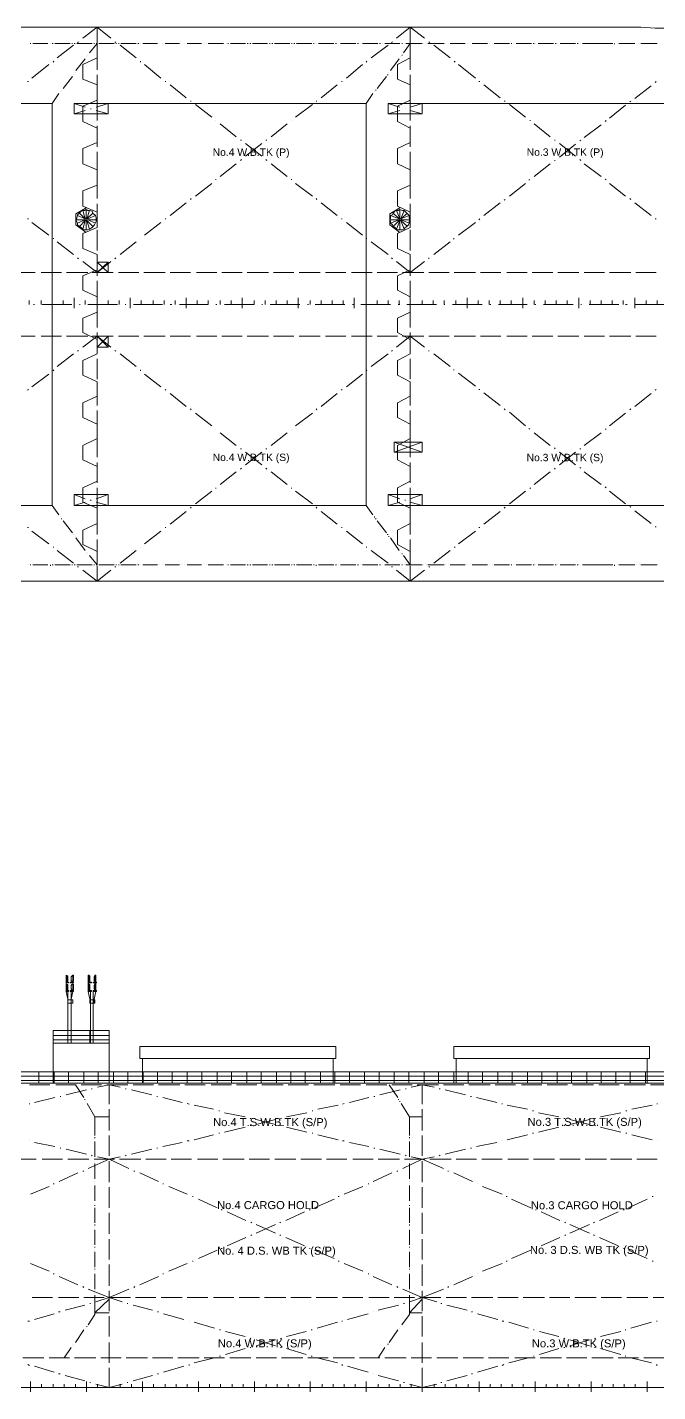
# Model space of a CAD drawing. Header units: millimetres. Extents: x -1005 to 294628, y -1154 to 182592.
# Drawn here: x 164823 to 216007, y -259 to 110547 of the extents above; entities that cross this region are included whole.
import ezdxf

# ---------------------------------------------------------------- set-up
doc = ezdxf.new("R2010")
doc.units = ezdxf.units.MM
doc.layers.add('PDF_Geomertry', color=7, linetype='Continuous')
doc.styles.get("Standard").update_dxf_attribs({"font": 'arial.ttf'})

msp = doc.modelspace()

# ---------------------------------------------------------------- linework, layer by layer
at = {"layer": 'PDF_Geomertry', "lineweight": 5}
for points in [[(106578, 110547), (210924, 110547), (214643, 110547), (215814, 110478), (222013, 110478)], [(169323, 109651), (170494, 110547)], [(170425, 109238), (170494, 109238), (170494, 110547), (171596, 109651)], [(194807, 109651), (195909, 110547), (195909, 109238), (195358, 108481)], [(197080, 109651), (195909, 110547)], [(164915, 109238), (164915, 109238)], [(165053, 109238), (165122, 109238)], [(165260, 109238), (166500, 109238)], [(166706, 109238), (166706, 109238)], [(166844, 109238), (166913, 109238)], [(167051, 109238), (168290, 109238)], [(167257, 108067), (168566, 109100)], [(168428, 109238), (168497, 109238)], [(168635, 109238), (168704, 109238)], [(168841, 109238), (170081, 109238)], [(168910, 109307), (168979, 109376)], [(170425, 66880), (170494, 66880), (170494, 67982), (169323, 68533), (169323, 69704), (170494, 70255), (170494, 71495), (169323, 71977), (169323, 73148), (170494, 73699), (170494, 74870), (169323, 75421), (169323, 76591), (170494, 77142), (170494, 78313), (169323, 78864), (169323, 80035), (170494, 80586), (170494, 81757), (169323, 82308), (169323, 83479), (170494, 84030), (170494, 85201), (169323, 85752), (169323, 86923), (170494, 87405), (170494, 88025), (170494, 88645), (169323, 89196), (169323, 90366), (170494, 90849), (170494, 92088), (169323, 92570), (169323, 93810), (170494, 94292), (170494, 95532), (169323, 96014), (169323, 97254), (170494, 97736), (170494, 98976), (169323, 99458), (169323, 100698), (170494, 101180), (170494, 102351), (169323, 102902), (169323, 104141), (170494, 104624), (170494, 105863), (169323, 106345), (169323, 107516), (170494, 108067), (170494, 109238), (169874, 108481)], [(170219, 109238), (170288, 109238)], [(170494, 107103), (170494, 108825)], [(170632, 109238), (171872, 109238)], [(172010, 109307), (171941, 109376)], [(172010, 109238), (172078, 109238)], [(172216, 109238), (172285, 109238)], [(173663, 108067), (172354, 109100)], [(172423, 109238), (173663, 109238)], [(173800, 109238), (173869, 109238)], [(174007, 109238), (174007, 109238)], [(174214, 109238), (175384, 109238)], [(175591, 109238), (175591, 109238)], [(175798, 109238), (175798, 109238)], [(176004, 109238), (177175, 109238)], [(177382, 109238), (177382, 109238)], [(177588, 109238), (177588, 109238)], [(177795, 109238), (178966, 109238)], [(179173, 109238), (179173, 109238)], [(179379, 109238), (179379, 109238)], [(179517, 109238), (180757, 109238)], [(180963, 109238), (180963, 109238)], [(181101, 109238), (181170, 109238)], [(181308, 109238), (182548, 109238)], [(182685, 109238), (182754, 109238)], [(182892, 109238), (182961, 109238)], [(183099, 109238), (184338, 109238)], [(184476, 109238), (184545, 109238)], [(184683, 109238), (184752, 109238)], [(184889, 109238), (186129, 109238)], [(186267, 109238), (186336, 109238)], [(186473, 109238), (186542, 109238)], [(186680, 109238), (187920, 109238)], [(188058, 109238), (188126, 109238)], [(188264, 109238), (188264, 109238)], [(188471, 109238), (189711, 109238)], [(189848, 109238), (189917, 109238)], [(190055, 109238), (190055, 109238)], [(190262, 109238), (191501, 109238)], [(191639, 109238), (191708, 109238)], [(191846, 109238), (191846, 109238)], [(192052, 109238), (193292, 109238)], [(192741, 108067), (194119, 109100)], [(193430, 109238), (193499, 109238)], [(193636, 109238), (193636, 109238)], [(193843, 109238), (195083, 109238)], [(194394, 109307), (194463, 109376)], [(195909, 109238), (195909, 108067), (194876, 107516), (194876, 106345), (195909, 105863), (195909, 104624), (194876, 104141), (194876, 102902), (195909, 102351), (195909, 101180), (194876, 100698), (194876, 99458), (195909, 98976), (195909, 97736), (194876, 97254), (194876, 96014), (195909, 95532), (195909, 94292), (194876, 93810), (194876, 92570), (195909, 92088), (195909, 90849), (194876, 90366), (194876, 89196), (195909, 88645), (195909, 88025), (195909, 87405), (194876, 86923), (194876, 85752), (195909, 85201), (195909, 84030), (194876, 83479), (194876, 82308), (195909, 81757), (195909, 80586), (194876, 80035), (194876, 78864), (195909, 78313), (195909, 77142), (194876, 76591), (194876, 75421), (195909, 74870), (195909, 73699), (194876, 73148), (194876, 71977), (195909, 71495), (195909, 70255), (194876, 69704), (194876, 68533), (195909, 67982), (195909, 66880), (195358, 67638)], [(195221, 109238), (195289, 109238)], [(195427, 109238), (195427, 109238)], [(195565, 109238), (196874, 109238)], [(195909, 107103), (195909, 108825)], [(197011, 109238), (197011, 109238)], [(197218, 109238), (197218, 109238)], [(197356, 109238), (198664, 109238)], [(197493, 109307), (197425, 109376)], [(199146, 108067), (197838, 109100)], [(198802, 109238), (198802, 109238)], [(199009, 109238), (199009, 109238)], [(199146, 109238), (200386, 109238)], [(200593, 109238), (200593, 109238)], [(200799, 109238), (200799, 109238)], [(200937, 109238), (202177, 109238)], [(202384, 109238), (202384, 109238)], [(202590, 109238), (202590, 109238)], [(202728, 109238), (203968, 109238)], [(204105, 109238), (204174, 109238)], [(204312, 109238), (204312, 109238)], [(204519, 109238), (205758, 109238)], [(205896, 109238), (205965, 109238)], [(206103, 109238), (206103, 109238)], [(206309, 109238), (207549, 109238)], [(207687, 109238), (207756, 109238)], [(207894, 109238), (207894, 109238)], [(208100, 109238), (209340, 109238)], [(209478, 109238), (209547, 109238)], [(209684, 109238), (209684, 109238)], [(209891, 109238), (210924, 109238), (212233, 109238), (212370, 109238)], [(212508, 109238), (212508, 109169)], [(212715, 109238), (212715, 109238)], [(212853, 109238), (213472, 109238), (214161, 109238)], [(214299, 109238), (214299, 109238)], [(214506, 109238), (214506, 109238)], [(214643, 109238), (215814, 109238), (215952, 109238)], [(165191, 106414), (166568, 107516)], [(166913, 107723), (166982, 107792)], [(169530, 107998), (168772, 107034)], [(169668, 108136), (169668, 108136)], [(169737, 108274), (169737, 108274)], [(174007, 107723), (174007, 107792)], [(175660, 106414), (174351, 107516)], [(190744, 106414), (192052, 107516)], [(192328, 107723), (192397, 107792)], [(195014, 107998), (194325, 107034)], [(195152, 108136), (195152, 108136)], [(195289, 108274), (195221, 108274)], [(199560, 107723), (199491, 107792)], [(201213, 106414), (199835, 107516)], [(168497, 106552), (167739, 105588)], [(168566, 106690), (168566, 106690)], [(168704, 106896), (168704, 106896)], [(170494, 105037), (170494, 106690)], [(193981, 106552), (193223, 105588)], [(194119, 106690), (194050, 106690)], [(194187, 106896), (194187, 106896)], [(195909, 105037), (195909, 106690)], [(164847, 106139), (164915, 106139)], [(167533, 105312), (167533, 105312)], [(167602, 105450), (167602, 105450)], [(176073, 106139), (176004, 106139)], [(177726, 104830), (176418, 105863)], [(188677, 104830), (189986, 105863)], [(190330, 106139), (190399, 106139)], [(193017, 105312), (193017, 105312)], [(193154, 105450), (193085, 105450)], [(201557, 106139), (201488, 106139)], [(203210, 104830), (201901, 105863)], [(214161, 104761), (215470, 105794)], [(215814, 106070), (215883, 106139)], [(144942, 71701), (166844, 71701), (166844, 104348), (144942, 104348)], [(167395, 105175), (166844, 104348)], [(168635, 104348), (169530, 104073)], [(170425, 104073), (171390, 104348)], [(170494, 102971), (170494, 104624)], [(170494, 104348), (192328, 104348), (192328, 71701), (170494, 71701)], [(178139, 104555), (178071, 104555)], [(179793, 103246), (178484, 104279)], [(186611, 103246), (187989, 104279)], [(188264, 104555), (188333, 104555)], [(192879, 105175), (192328, 104348)], [(194119, 104348), (195083, 104073)], [(195909, 102971), (195909, 104624)], [(195909, 71701), (217812, 71701), (217812, 104348), (195909, 104348)], [(195909, 104073), (196874, 104348)], [(203623, 104555), (203554, 104555)], [(205276, 103246), (203968, 104279)], [(212095, 103177), (213404, 104210)], [(213748, 104486), (213817, 104555)], [(168635, 103522), (169530, 103797)], [(170425, 103797), (171390, 103522)], [(194119, 103522), (195083, 103797)], [(195909, 103797), (196874, 103522)], [(170494, 100835), (170494, 102557)], [(180137, 102971), (180137, 102971)], [(181790, 101662), (180481, 102695)], [(184614, 101662), (185922, 102695)], [(186267, 102971), (186267, 102971)], [(195909, 100835), (195909, 102557)], [(205690, 102971), (205621, 102971)], [(207274, 101662), (205965, 102695)], [(210029, 101593), (211406, 102626)], [(211751, 102902), (211819, 102971)], [(182203, 101386), (182134, 101386)], [(182548, 100078), (183856, 101111)], [(183856, 100078), (182548, 101111)], [(184201, 101386), (184269, 101386)], [(207687, 101386), (207618, 101386)], [(209340, 100078), (208031, 101111)], [(208031, 100009), (209340, 101042)], [(209684, 101318), (209753, 101386)], [(170494, 98769), (170494, 100422)], [(182134, 99733), (182203, 99802)], [(184269, 99733), (184201, 99802)], [(195909, 98769), (195909, 100422)], [(207618, 99733), (207687, 99733)], [(209753, 99733), (209684, 99802)], [(180481, 98425), (181790, 99458)], [(185922, 98425), (184614, 99458)], [(205965, 98425), (207274, 99458)], [(211406, 98425), (210029, 99458)], [(170494, 96634), (170494, 98356)], [(178484, 96841), (179793, 97874)], [(180137, 98149), (180137, 98218)], [(186267, 98149), (186267, 98218)], [(187989, 96841), (186611, 97874)], [(195909, 96634), (195909, 98356)], [(203968, 96841), (205276, 97874)], [(205552, 98149), (205621, 98149)], [(211819, 98149), (211751, 98218)], [(213404, 96841), (212095, 97874)], [(178071, 96565), (178139, 96634)], [(188333, 96565), (188264, 96634)], [(203554, 96496), (203623, 96565)], [(213817, 96565), (213748, 96634)], [(169599, 95876), (168772, 95394), (168772, 94499), (169599, 93879)], [(169323, 95670), (169530, 94981), (168910, 95257)], [(169530, 94981), (169048, 95463)], [(169599, 95050), (169599, 95739)], [(170150, 95463), (169668, 94981), (169874, 95670)], [(170494, 94568), (170494, 96221)], [(176418, 95257), (177726, 96290)], [(189986, 95257), (188677, 96290)], [(195083, 93879), (194256, 94499), (194256, 95394), (195083, 95876)], [(194325, 95257), (195014, 94981), (194532, 95463)], [(195083, 94981), (194807, 95670)], [(195083, 95050), (195083, 95739)], [(195152, 94981), (195427, 95670)], [(195840, 95257), (195152, 94981), (195703, 95463)], [(195909, 94568), (195909, 96221)], [(201901, 95257), (203210, 96290)], [(215470, 95257), (214161, 96290)], [(164915, 94981), (164847, 94981)], [(166568, 93672), (165191, 94706)], [(168772, 94912), (169530, 94912), (168910, 94637)], [(169048, 94361), (169530, 94843), (169323, 94155)], [(169599, 94843), (169599, 94086)], [(170150, 94361), (169668, 94843), (169874, 94155)], [(169737, 94981), (170357, 95257)], [(170425, 94912), (169737, 94912), (170357, 94637)], [(174351, 93672), (175660, 94706)], [(176004, 94981), (176073, 94981)], [(190399, 94981), (190330, 94981)], [(192052, 93672), (190744, 94706)], [(194325, 94637), (195014, 94912), (194325, 94912)], [(195014, 94843), (194532, 94361)], [(194807, 94155), (195083, 94843), (195083, 94086)], [(195152, 94912), (195840, 94637)], [(195427, 94155), (195152, 94843), (195703, 94361)], [(195221, 94912), (195909, 94912)], [(199835, 93672), (201213, 94706)], [(201488, 94912), (201557, 94981)], [(215883, 94981), (215814, 94981)], [(166982, 93397), (166913, 93397)], [(168566, 92088), (167257, 93121)], [(170494, 92433), (170494, 94086)], [(172354, 92088), (173663, 93121)], [(174007, 93397), (174007, 93397)], [(192397, 93397), (192328, 93397)], [(194119, 92088), (192741, 93121)], [(195909, 92433), (195909, 94086)], [(197838, 92088), (199146, 93121)], [(199422, 93328), (199491, 93397)], [(170494, 90366), (170494, 92019)], [(195909, 90366), (195909, 92019)], [(168979, 91744), (168910, 91813)], [(169323, 91537), (170494, 90642), (171596, 91537)], [(171390, 91468), (170494, 90642)], [(170494, 91468), (171390, 90642)], [(171941, 91744), (172010, 91813)], [(194463, 91744), (194394, 91813)], [(197080, 91537), (195909, 90642), (194807, 91537)], [(197425, 91744), (197425, 91813)], [(163813, 90642), (165466, 90642)], [(165949, 90642), (167602, 90642)], [(168015, 90642), (169737, 90642)], [(170081, 90642), (171803, 90642)], [(170494, 88231), (170494, 89953)], [(172216, 90642), (173869, 90642)], [(174282, 90642), (176004, 90642)], [(176418, 90642), (178071, 90642)], [(178553, 90642), (180206, 90642)], [(180619, 90642), (182272, 90642)], [(182685, 90642), (184407, 90642)], [(184820, 90642), (186473, 90642)], [(186887, 90642), (188609, 90642)], [(189022, 90642), (190675, 90642)], [(191157, 90642), (192810, 90642)], [(193223, 90642), (194876, 90642)], [(195289, 90642), (197011, 90642)], [(195909, 88231), (195909, 89953)], [(197425, 90642), (199078, 90642)], [(199491, 90642), (201213, 90642)], [(201626, 90642), (203279, 90642)], [(203761, 90642), (205414, 90642)], [(205827, 90642), (207480, 90642)], [(207894, 90642), (209615, 90642)], [(210029, 90642), (211682, 90642)], [(212095, 90642), (213817, 90642)], [(214230, 90642), (215883, 90642)], [(164984, 88025), (164984, 88369)], [(165329, 88025), (165398, 88025)], [(165949, 88025), (165949, 88369)], [(166017, 88025), (168428, 88025)], [(166844, 88025), (166844, 88369)], [(167739, 88025), (167739, 88369)], [(168635, 87749), (168635, 88576)], [(169048, 88025), (169117, 88025)], [(169530, 88025), (169530, 88369)], [(169737, 88025), (172147, 88025)], [(170494, 88025), (170494, 88369)], [(170494, 86165), (170494, 87818)], [(171390, 88025), (171390, 88369)], [(172285, 88025), (172285, 88369)], [(172767, 88025), (172836, 88025)], [(173181, 87749), (173181, 88576)], [(173456, 88025), (175798, 88025)], [(174076, 88025), (174076, 88369)], [(175040, 88025), (175040, 88369)], [(175936, 88025), (175936, 88369)], [(176418, 88025), (176555, 88025)], [(176831, 88025), (176831, 88369)], [(177175, 88025), (179517, 88025), (179517, 88369)], [(177726, 87749), (177726, 88576)], [(178622, 88025), (178622, 88369)], [(180137, 88025), (180206, 88025)], [(180481, 88025), (180481, 88369)], [(180826, 88025), (183236, 88025), (183236, 88369)], [(181377, 88025), (181377, 88369)], [(182272, 87749), (182272, 88576)], [(183856, 88025), (183925, 88025)], [(184132, 88025), (184132, 88369)], [(184545, 88025), (186956, 88025)], [(185027, 88025), (185027, 88369)], [(185922, 88025), (185922, 88369)], [(186818, 87749), (186818, 88576)], [(187575, 88025), (187644, 88025)], [(187782, 88025), (187782, 88369)], [(188195, 88025), (190606, 88025)], [(188677, 88025), (188677, 88369)], [(189573, 88025), (189573, 88369)], [(190468, 88025), (190468, 88369)], [(191226, 88025), (191364, 88025)], [(191364, 87749), (191364, 88576)], [(191915, 88025), (194325, 88025)], [(192328, 88025), (192328, 88369)], [(193223, 88025), (193223, 88369)], [(194119, 88025), (194119, 88369)], [(194945, 88025), (195083, 88025)], [(195014, 88025), (195014, 88369)], [(195634, 88025), (198044, 88025)], [(195909, 87749), (195909, 88576)], [(195909, 86165), (195909, 87818)], [(196874, 88025), (196874, 88369)], [(197769, 88025), (197769, 88369)], [(198664, 88369), (198664, 88025), (198733, 88025)], [(199353, 88025), (201764, 88025)], [(199629, 88025), (199629, 88369)], [(200524, 87749), (200524, 88576)], [(201419, 88025), (201419, 88369)], [(202315, 88025), (202315, 88369)], [(202384, 88025), (202452, 88025)], [(203072, 88025), (205414, 88025)], [(203210, 88025), (203210, 88369)], [(204105, 88025), (204105, 88369)], [(205070, 87749), (205070, 88576)], [(205965, 88025), (205965, 88369)], [(206034, 88025), (206103, 88025)], [(206723, 88025), (209133, 88025)], [(206860, 88025), (206860, 88369)], [(207756, 88025), (207756, 88369)], [(208651, 88025), (208651, 88369)], [(209615, 87749), (209615, 88576)], [(209753, 88025), (209822, 88025)], [(210442, 88025), (212853, 88025)], [(210511, 88025), (210511, 88369)], [(211406, 88025), (211406, 88369)], [(212302, 88025), (212302, 88369)], [(213197, 88025), (213197, 88369)], [(213404, 88025), (213541, 88025)], [(214161, 87749), (214161, 88576)], [(214161, 88025), (216503, 88025)], [(215057, 88025), (215057, 88369)], [(215952, 88025), (215952, 88369)], [(163813, 85476), (165466, 85476)], [(165949, 85476), (167602, 85476)], [(168015, 85476), (169737, 85476)], [(169323, 84581), (170494, 85476), (171596, 84581)], [(170081, 85476), (171803, 85476)], [(170494, 84099), (170494, 85752)], [(170494, 84581), (171390, 85476)], [(171390, 84581), (170494, 85476)], [(172216, 85476), (173869, 85476)], [(174282, 85476), (176004, 85476)], [(176418, 85476), (178071, 85476)], [(178553, 85476), (180206, 85476)], [(180619, 85476), (182272, 85476)], [(182685, 85476), (184407, 85476)], [(184820, 85476), (186473, 85476)], [(186887, 85476), (188609, 85476)], [(189022, 85476), (190675, 85476)], [(191157, 85476), (192810, 85476)], [(193223, 85476), (194876, 85476)], [(197080, 84581), (195909, 85476), (194807, 84581)], [(195289, 85476), (197011, 85476)], [(195909, 84099), (195909, 85752)], [(197425, 85476), (199078, 85476)], [(199491, 85476), (201213, 85476)], [(201626, 85476), (203279, 85476)], [(203761, 85476), (205414, 85476)], [(205827, 85476), (207480, 85476)], [(207894, 85476), (209615, 85476)], [(210029, 85476), (211682, 85476)], [(212095, 85476), (213817, 85476)], [(214230, 85476), (215883, 85476)], [(168979, 84305), (168910, 84237)], [(171941, 84305), (172010, 84237)], [(194463, 84305), (194394, 84237)], [(197425, 84305), (197425, 84237)], [(168566, 84030), (167257, 82997)], [(170494, 81964), (170494, 83617)], [(172354, 84030), (173663, 82997)], [(194119, 84030), (192741, 82997)], [(195909, 81964), (195909, 83617)], [(197838, 84030), (199146, 82997)], [(166568, 82377), (165191, 81344)], [(166982, 82721), (166913, 82652)], [(174007, 82721), (174007, 82652)], [(174351, 82377), (175660, 81344)], [(192052, 82377), (190744, 81344)], [(192397, 82721), (192328, 82652)], [(199422, 82721), (199491, 82721)], [(199835, 82446), (201213, 81413)], [(164915, 81137), (164847, 81068)], [(170494, 79829), (170494, 81550)], [(176004, 81137), (176073, 81068)], [(190399, 81137), (190330, 81068)], [(195909, 79829), (195909, 81550)], [(201488, 81137), (201557, 81137)], [(215883, 81137), (215814, 81068)], [(176418, 80793), (177726, 79760)], [(189986, 80793), (188677, 79760)], [(201901, 80862), (203210, 79829)], [(215470, 80793), (214161, 79760)], [(170494, 77762), (170494, 79415)], [(178071, 79553), (178139, 79484)], [(178484, 79209), (179793, 78176)], [(187989, 79209), (186611, 78176)], [(188333, 79553), (188264, 79484)], [(195909, 77762), (195909, 79415)], [(203554, 79553), (203623, 79484)], [(203968, 79278), (205276, 78176)], [(213404, 79209), (212095, 78176)], [(213817, 79553), (213748, 79484)], [(180137, 77900), (180137, 77900)], [(180481, 77625), (181790, 76591)], [(185922, 77625), (184614, 76591)], [(186267, 77900), (186267, 77900)], [(205552, 77969), (205621, 77900)], [(205965, 77625), (207274, 76591)], [(211406, 77625), (210029, 76591)], [(211819, 77900), (211751, 77900)], [(170494, 75627), (170494, 77349)], [(194601, 76867), (196874, 76867)], [(195909, 75627), (195909, 77349)], [(182134, 76316), (182203, 76316)], [(183856, 76040), (182548, 75007)], [(182548, 76040), (183856, 75007)], [(184269, 76316), (184201, 76316)], [(196874, 76040), (194601, 76040)], [(207618, 76385), (207687, 76316)], [(209340, 76040), (208031, 75007)], [(208031, 76040), (209340, 75007)], [(209753, 76316), (209684, 76316)], [(170494, 73561), (170494, 75214)], [(181790, 74456), (180481, 73423)], [(182203, 74732), (182134, 74663)], [(184201, 74732), (184269, 74663)], [(184614, 74456), (185922, 73423)], [(195909, 73561), (195909, 75214)], [(207274, 74456), (205965, 73423)], [(207687, 74732), (207618, 74663)], [(209684, 74801), (209753, 74732)], [(210029, 74456), (211406, 73423)], [(170494, 71495), (170494, 73148)], [(180137, 73148), (180137, 73079)], [(186267, 73148), (186267, 73079)], [(195909, 71495), (195909, 73148)], [(205690, 73148), (205621, 73079)], [(211751, 73216), (211819, 73148)], [(168635, 72597), (169530, 72252)], [(169943, 72115), (170012, 72183)], [(169943, 72183), (170012, 72115)], [(170425, 72252), (171390, 72597)], [(179793, 72872), (178484, 71839)], [(186611, 72872), (187989, 71839)], [(194119, 72597), (195083, 72252)], [(195909, 72252), (196874, 72597)], [(205276, 72872), (203968, 71839)], [(212095, 72872), (213404, 71839)], [(167395, 70944), (166844, 71701)], [(168635, 71701), (169530, 71977)], [(170425, 71977), (171390, 71701)], [(170494, 69360), (170494, 71081)], [(177726, 71219), (176418, 70186)], [(178139, 71564), (178071, 71495)], [(188264, 71564), (188333, 71495)], [(188677, 71219), (189986, 70186)], [(192879, 70944), (192328, 71701)], [(194119, 71701), (195083, 71977)], [(195909, 71977), (196874, 71701)], [(195909, 69360), (195909, 71081)], [(203210, 71219), (201901, 70186)], [(203623, 71564), (203554, 71495)], [(213748, 71632), (213817, 71564)], [(214161, 71288), (215470, 70255)], [(164847, 69911), (164915, 69911)], [(167533, 70806), (167533, 70806)], [(167602, 70599), (167602, 70668)], [(168497, 69497), (167739, 70462)], [(176073, 69911), (176004, 69911)], [(190330, 69911), (190399, 69911)], [(193017, 70806), (193017, 70737)], [(193154, 70599), (193085, 70668)], [(193981, 69497), (193223, 70462)], [(201557, 69911), (201488, 69911)], [(215814, 69979), (215883, 69979)], [(165191, 69635), (166568, 68602)], [(168566, 69360), (168566, 69360)], [(168704, 69222), (168704, 69222)], [(169530, 68051), (168772, 69084)], [(170494, 67293), (170494, 68946)], [(175660, 69635), (174351, 68602)], [(190744, 69635), (192052, 68602)], [(194119, 69360), (194050, 69360)], [(194187, 69222), (194187, 69153)], [(195014, 68051), (194325, 69084)], [(195909, 67293), (195909, 68946)], [(201213, 69635), (199835, 68602)], [(166913, 68326), (166982, 68326)], [(167257, 68051), (168566, 67018)], [(169668, 67913), (169668, 67913)], [(169737, 67775), (169737, 67775)], [(170494, 66880), (169874, 67638)], [(173663, 68051), (172354, 67018)], [(174007, 68326), (174007, 68326)], [(192328, 68326), (192397, 68326)], [(192741, 68051), (194119, 67018)], [(195152, 67913), (195152, 67913)], [(195289, 67775), (195221, 67775)], [(199146, 68051), (197838, 67018)], [(199560, 68326), (199491, 68326)], [(164915, 66880), (164915, 66880)], [(165053, 66880), (165122, 66880)], [(165260, 66880), (166500, 66880)], [(166706, 66880), (166706, 66811)], [(166844, 66880), (166913, 66880)], [(167051, 66880), (168290, 66880)], [(168428, 66880), (168497, 66880)], [(168635, 66880), (168704, 66880)], [(168841, 66880), (170081, 66880)], [(168910, 66742), (168979, 66742)], [(170219, 66880), (170288, 66880)], [(170494, 65571), (170494, 66811)], [(170632, 66880), (171872, 66880)], [(172010, 66742), (171941, 66742)], [(172010, 66880), (172078, 66880)], [(172216, 66880), (172285, 66880)], [(172423, 66880), (173663, 66880)], [(173800, 66880), (173869, 66880)], [(174007, 66880), (174007, 66880)], [(174214, 66880), (175384, 66880)], [(175591, 66880), (175591, 66880)], [(175798, 66880), (175798, 66880)], [(176004, 66880), (177175, 66880)], [(177382, 66880), (177382, 66880)], [(177588, 66880), (177588, 66880)], [(177795, 66880), (178966, 66880)], [(179173, 66880), (179173, 66880)], [(179379, 66880), (179379, 66880)], [(179517, 66880), (180757, 66880)], [(180963, 66880), (180963, 66880)], [(181101, 66880), (181170, 66880)], [(181308, 66880), (182548, 66880)], [(182685, 66880), (182754, 66880)], [(182892, 66880), (182961, 66880)], [(183099, 66880), (184338, 66880)], [(184476, 66880), (184545, 66880)], [(184683, 66880), (184752, 66880)], [(184889, 66880), (186129, 66880)], [(186267, 66880), (186336, 66880)], [(186473, 66880), (186542, 66880)], [(186680, 66880), (187920, 66880)], [(188058, 66880), (188126, 66880)], [(188264, 66880), (188264, 66811)], [(188471, 66880), (189711, 66880)], [(189848, 66880), (189917, 66880)], [(190055, 66880), (190055, 66880)], [(190262, 66880), (191501, 66880)], [(191639, 66880), (191708, 66880)], [(191846, 66880), (191846, 66880)], [(192052, 66880), (193292, 66880)], [(193430, 66880), (193499, 66880)], [(193636, 66880), (193636, 66880)], [(193843, 66880), (195083, 66880)], [(194394, 66742), (194463, 66742)], [(195221, 66880), (195289, 66880)], [(195427, 66880), (195427, 66880)], [(195565, 66880), (196874, 66880)], [(195909, 65571), (195909, 66811)], [(197011, 66880), (197011, 66880)], [(197218, 66880), (197218, 66880)], [(197356, 66880), (198664, 66880)], [(197493, 66742), (197425, 66742)], [(198802, 66880), (198802, 66880)], [(199009, 66880), (199009, 66880)], [(199146, 66880), (200386, 66880)], [(200593, 66880), (200593, 66880)], [(200799, 66880), (200799, 66880)], [(200937, 66880), (202177, 66880)], [(202384, 66880), (202384, 66880)], [(202590, 66880), (202590, 66880)], [(202728, 66880), (203968, 66880)], [(204105, 66880), (204174, 66880)], [(204312, 66880), (204312, 66880)], [(204519, 66880), (205758, 66880)], [(205896, 66880), (205965, 66880)], [(206103, 66880), (206103, 66880)], [(206309, 66880), (207549, 66880)], [(207687, 66880), (207756, 66880)], [(207894, 66880), (207894, 66880)], [(208100, 66880), (209340, 66880)], [(209478, 66880), (209547, 66880)], [(209684, 66880), (209684, 66880)], [(209891, 66880), (210924, 66880), (212233, 66880), (212370, 66880)], [(212508, 66880), (212508, 66811)], [(212715, 66880), (212715, 66880)], [(212853, 66880), (213472, 66880), (214161, 66880)], [(214299, 66880), (214299, 66880)], [(214506, 66880), (214506, 66880)], [(214643, 66880), (215814, 66880), (215952, 66880)], [(106578, 65571), (210924, 65571), (219465, 65571)], [(171596, 66467), (170494, 65571), (169323, 66467)], [(194807, 66467), (195909, 65571), (197080, 66467)], [(167967, 33559), (167967, 33559)], [(168036, 33559), (168036, 33076), (168036, 33008), (168036, 32939), (168036, 33008)], [(168518, 33559), (168587, 33559), (168587, 33076), (168518, 33076), (168518, 33008), (168518, 33076), (168518, 33559), (168449, 33490), (168380, 33421), (168380, 33145), (168449, 33076), (168518, 33076)], [(169826, 33008), (169826, 33076), (169826, 33559), (169757, 33559), (169757, 33076), (169757, 33008), (169757, 32939)], [(169826, 33559), (169895, 33490), (169895, 33421), (169895, 33145), (169895, 33076), (169826, 33076), (169757, 33076)], [(170308, 33559), (170308, 33490), (170240, 33421), (170240, 33145), (170308, 33076), (170308, 33559), (170377, 33559), (170377, 33076), (170377, 33008), (170377, 32939), (170377, 32250), (170240, 31630), (170171, 31630)], [(167967, 33008), (167967, 32939), (167967, 33008), (167967, 32939), (168173, 32939), (168173, 33008), (167967, 33008), (168036, 33008), (167967, 33008), (167967, 33076), (167967, 33076)], [(167967, 32319), (167967, 32250), (167967, 32939), (167967, 32250), (168104, 31630), (168104, 31630)], [(168104, 32732), (168104, 32801), (167967, 32801), (167967, 32801)], [(167967, 32801), (167967, 32388), (168104, 32388), (168104, 32457), (168104, 32732)], [(167967, 32388), (167967, 32388), (167967, 32319), (167967, 32319)], [(168036, 32801), (168036, 32388), (168036, 32319), (168036, 32250)], [(168104, 32250), (168104, 28049)], [(168380, 31630), (168380, 31630), (168518, 32250), (168518, 32939)], [(168380, 32250), (168380, 28049), (168380, 29082)], [(168449, 32939), (168449, 33008), (168587, 33008), (168587, 32939), (168587, 33008), (168449, 33008)], [(168449, 32319), (168449, 32319)], [(168518, 32319), (168518, 32250), (168518, 32939), (168518, 33008)], [(168518, 32801), (168518, 32388)], [(169964, 31630), (169895, 31630), (169757, 32250), (169757, 32939), (169757, 33008), (169757, 32939), (170033, 32939), (170033, 33008), (169757, 33008)], [(169826, 32319), (169826, 32388), (169757, 32388), (169757, 32801), (169826, 32801), (169826, 32388), (169895, 32388), (169895, 32457), (169895, 32732), (169895, 32801), (169826, 32801)], [(169757, 32388), (169757, 32319), (169895, 32319), (169757, 32319), (169757, 32250), (169757, 32319), (169757, 32319)], [(169757, 32319), (170033, 32319), (170033, 32250), (169757, 32250)], [(169826, 32250), (169826, 32939)], [(169895, 32250), (169895, 32319), (169895, 32319)], [(169964, 32250), (169964, 28049)], [(170171, 32250), (170171, 32319), (170446, 32319), (170446, 32250), (170171, 32250), (170171, 28049)], [(170308, 32801), (170240, 32732), (170240, 32457), (170308, 32388), (170308, 32801), (170377, 32801), (170377, 32388), (170377, 32319), (170308, 32319), (170308, 32319), (170377, 32319)], [(170308, 33008), (170308, 33076), (170377, 33076)], [(170377, 32388), (170308, 32388), (170308, 32319), (170308, 32250), (170308, 32939), (170308, 33008), (170377, 33008), (170377, 32939)], [(170377, 33008), (170308, 33008), (170308, 32939)], [(170377, 32319), (170377, 32319), (170377, 32250)], [(168104, 31561), (168518, 31561), (168518, 31286), (168104, 31286)], [(168380, 31561), (168380, 31286)], [(169964, 31561), (169964, 31286)], [(170240, 31561), (170240, 31286)], [(166934, 28049), (166934, 29082), (171479, 29082), (171479, 28049), (171479, 24811)], [(169895, 28049), (169895, 29082)], [(3286, 14893), (1289, 14342), (1289, 24811), (261017, 24811), (267353, 25018), (271417, 28668)], [(166934, 28668), (171479, 28668)], [(166934, 28324), (171479, 28324)], [(166934, 24811), (166934, 28049), (171479, 28049)], [(174165, 26809), (174165, 24811)], [(189662, 26809), (189662, 24811)], [(199649, 26809), (199649, 24811)], [(215146, 26809), (215146, 24811)], [(268042, 25707), (260604, 25362), (123404, 25362)], [(165763, 25707), (165763, 24811)], [(167002, 25707), (167002, 24811)], [(168173, 25707), (168173, 24811)], [(169413, 25707), (169413, 24811)], [(170584, 25707), (170584, 24811)], [(171824, 25707), (171824, 24811)], [(172995, 25707), (172995, 24811)], [(174234, 25707), (174234, 24811)], [(175405, 25707), (175405, 24811)], [(176576, 25707), (176576, 24811)], [(177816, 25707), (177816, 24811)], [(178987, 25707), (178987, 24811)], [(180226, 25707), (180226, 24811)], [(181397, 25707), (181397, 24811)], [(182637, 25707), (182637, 24811)], [(183808, 25707), (183808, 24811)], [(185048, 25707), (185048, 24811)], [(186219, 25707), (186219, 24811)], [(187389, 25707), (187389, 24811)], [(188629, 25707), (188629, 24811)], [(189800, 25707), (189800, 24811)], [(190971, 25707), (190971, 24811)], [(192211, 25707), (192211, 24811)], [(193382, 25707), (193382, 24811)], [(194621, 25707), (194621, 24811)], [(195792, 25707), (195792, 24811)], [(197032, 25707), (197032, 24811)], [(198203, 25707), (198203, 24811)], [(199443, 25707), (199443, 24811)], [(200613, 25707), (200613, 24811)], [(201784, 25707), (201784, 24811)], [(203024, 25707), (203024, 24811)], [(204195, 25707), (204195, 24811)], [(205435, 25707), (205435, 24811)], [(206606, 25707), (206606, 24811)], [(207845, 25707), (207845, 24811)], [(209016, 25707), (209016, 24811)], [(210256, 25707), (210256, 24811)], [(211427, 25707), (211427, 24811)], [(212598, 25707), (212598, 24811)], [(213769, 25707), (213769, 24811)], [(215008, 25707), (215008, 24811)], [(267629, 25294), (260604, 25018), (123404, 25018)], [(165005, 24674), (166658, 24674)], [(167140, 24674), (168793, 24674)], [(169413, 23641), (168724, 24674)], [(169206, 24674), (170859, 24674)], [(170515, 24467), (171479, 24674), (172375, 24467)], [(171273, 24674), (172995, 24674)], [(171479, 23090), (171479, 24674)], [(173408, 24674), (175061, 24674)], [(175474, 24674), (177196, 24674)], [(177609, 24674), (179262, 24674)], [(179744, 24674), (181397, 24674)], [(181811, 24674), (183464, 24674)], [(183877, 24674), (185599, 24674)], [(186012, 24674), (187665, 24674)], [(188078, 24674), (189800, 24674)], [(190213, 24674), (191866, 24674)], [(192348, 24674), (194001, 24674)], [(194897, 23641), (194208, 24674)], [(194415, 24674), (196068, 24674)], [(197858, 24467), (196894, 24674), (195999, 24467)], [(196481, 24674), (198203, 24674)], [(196894, 23090), (196894, 24674)], [(198616, 24674), (200269, 24674)], [(200682, 24674), (202404, 24674)], [(202817, 24674), (204470, 24674)], [(204953, 24674), (206606, 24674)], [(207019, 24674), (208672, 24674)], [(209085, 24674), (210807, 24674)], [(211220, 24674), (212873, 24674)], [(213286, 24674), (215008, 24674)], [(215422, 24674), (217075, 24674)], [(167071, 23641), (165418, 23227)], [(167553, 23709), (167485, 23709)], [(169620, 24260), (167967, 23847)], [(169482, 23434), (169482, 23503)], [(169551, 23296), (169551, 23296)], [(170102, 24329), (170033, 24329)], [(172788, 24329), (172857, 24329)], [(173270, 24260), (174923, 23847)], [(175336, 23709), (175405, 23709)], [(175818, 23641), (177403, 23227)], [(192555, 23641), (190971, 23227)], [(193037, 23709), (192968, 23709)], [(195103, 24260), (193450, 23847)], [(194966, 23434), (194966, 23503)], [(195103, 23296), (195035, 23296)], [(195586, 24329), (195517, 24329)], [(198272, 24329), (198341, 24329)], [(198754, 24260), (200407, 23847)], [(200820, 23709), (200889, 23709)], [(201302, 23641), (202955, 23227)], [(165005, 23158), (165005, 23090)], [(170308, 20541), (170308, 22056), (169689, 23158)], [(171479, 20954), (171479, 22676)], [(177816, 23158), (177954, 23090)], [(178367, 23021), (179951, 22676)], [(180364, 22539), (180433, 22539)], [(180846, 22401), (182499, 22056)], [(187527, 22401), (185874, 22056)], [(188009, 22539), (187940, 22539)], [(190076, 23021), (188423, 22676)], [(190558, 23158), (190420, 23090)], [(195861, 20541), (195861, 22056), (195172, 23158)], [(196894, 20954), (196894, 22676)], [(203368, 23158), (203368, 23090)], [(203782, 23021), (205435, 22676)], [(205848, 22539), (205917, 22539)], [(206330, 22401), (207983, 22056)], [(213011, 22401), (211358, 22056)], [(213493, 22539), (213424, 22539)], [(215559, 23021), (213906, 22676)], [(215973, 23158), (215973, 23090)], [(170308, 22056), (171479, 22056)], [(182499, 21230), (180846, 20817)], [(182913, 21919), (182981, 21919)], [(182981, 21368), (182913, 21368)], [(184979, 21850), (183395, 21437)], [(183395, 21850), (184979, 21437)], [(185461, 21919), (185392, 21919)], [(185392, 21368), (185461, 21368)], [(185874, 21230), (187527, 20817)], [(195861, 22056), (196894, 22056)], [(207983, 21230), (206330, 20817)], [(208396, 21919), (208465, 21919)], [(208465, 21368), (208396, 21368)], [(210463, 21850), (208878, 21437)], [(208878, 21850), (210463, 21437)], [(210945, 21919), (210876, 21919)], [(210876, 21368), (210945, 21368)], [(211358, 21230), (213011, 20817)], [(165005, 20128), (165005, 20128)], [(165418, 19990), (167071, 19646)], [(170308, 20335), (170308, 20403)], [(170308, 20197), (170308, 20197)], [(170308, 18819), (170308, 20059)], [(171479, 18888), (171479, 20541)], [(177403, 19990), (175818, 19646)], [(177954, 20128), (177816, 20128)], [(179951, 20610), (178367, 20197)], [(180433, 20748), (180364, 20748)], [(187940, 20748), (188009, 20748)], [(188423, 20610), (190076, 20197)], [(190420, 20128), (190558, 20128)], [(190971, 19990), (192555, 19646)], [(195861, 20335), (195861, 20403)], [(195861, 20197), (195861, 20197)], [(195861, 18819), (195861, 20059)], [(196894, 18888), (196894, 20541)], [(202955, 19990), (201302, 19646)], [(203368, 20128), (203368, 20128)], [(205435, 20610), (203782, 20197)], [(205917, 20748), (205848, 20748)], [(213424, 20748), (213493, 20748)], [(213906, 20610), (215559, 20197)], [(215973, 20128), (215973, 20128)], [(167485, 19508), (167553, 19508)], [(167967, 19439), (169620, 19026)], [(170033, 18957), (170102, 18888)], [(172857, 18957), (172788, 18888)], [(174923, 19439), (173270, 19026)], [(175405, 19508), (175336, 19508)], [(192968, 19508), (193037, 19508)], [(193450, 19439), (195103, 19026)], [(195517, 18957), (195586, 18888)], [(198341, 18957), (198272, 18888)], [(200407, 19439), (198754, 19026)], [(200889, 19508), (200820, 19508)], [(163903, 18613), (165556, 18613)], [(166038, 18613), (167691, 18613)], [(168104, 18613), (169826, 18613)], [(170515, 18819), (171479, 18613), (169757, 17855)], [(170240, 18613), (171893, 18613)], [(170308, 18613), (170308, 18613)], [(170308, 18406), (170308, 18406)], [(170308, 17029), (170308, 18268)], [(172375, 18819), (171479, 18613), (173063, 17855)], [(171479, 16753), (171479, 18475)], [(172306, 18613), (174028, 18613)], [(174441, 18613), (176094, 18613)], [(176507, 18613), (178160, 18613)], [(178642, 18613), (180295, 18613)], [(180709, 18613), (182430, 18613)], [(182844, 18613), (184497, 18613)], [(184910, 18613), (186632, 18613)], [(187045, 18613), (188698, 18613)], [(189111, 18613), (190764, 18613)], [(191246, 18613), (192899, 18613)], [(193313, 18613), (195035, 18613)], [(195999, 18819), (196894, 18613), (195310, 17855)], [(195448, 18613), (197101, 18613)], [(195861, 18613), (195861, 18613)], [(195861, 18406), (195861, 18406)], [(195861, 17029), (195861, 18268)], [(197858, 18819), (196894, 18613), (198616, 17855)], [(196894, 16753), (196894, 18475)], [(197514, 18613), (199236, 18613)], [(199649, 18613), (201302, 18613)], [(201715, 18613), (203368, 18613)], [(203851, 18613), (205504, 18613)], [(205917, 18613), (207639, 18613)], [(208052, 18613), (209705, 18613)], [(210118, 18613), (211840, 18613)], [(212184, 18613), (213906, 18613)], [(214320, 18613), (215973, 18613)], [(168931, 17511), (167416, 16822)], [(169413, 17648), (169344, 17648)], [(170308, 16822), (170308, 16822)], [(173477, 17648), (173546, 17648)], [(173959, 17511), (175474, 16822)], [(194415, 17511), (192899, 16822)], [(194897, 17648), (194828, 17648)], [(195861, 16822), (195861, 16822)], [(198960, 17648), (199029, 17648)], [(199443, 17511), (200958, 16822)], [(166589, 16409), (165074, 15789)], [(167002, 16615), (166934, 16615)], [(170308, 16615), (170308, 16615)], [(170308, 15238), (170308, 16478)], [(171479, 14687), (171479, 16340)], [(175818, 16615), (175887, 16615)], [(176301, 16409), (177816, 15789)], [(178229, 15582), (178298, 15582)], [(190144, 15582), (190076, 15582)], [(192073, 16409), (190558, 15789)], [(192555, 16615), (192486, 16615)], [(195861, 16615), (195861, 16615)], [(195861, 15238), (195861, 16478)], [(196894, 14687), (196894, 16340)], [(201371, 16615), (201371, 16615)], [(201784, 16409), (203368, 15789)], [(203713, 15582), (203782, 15582)], [(215628, 15582), (215559, 15582)], [(170308, 15031), (170308, 15031)], [(170308, 14825), (170308, 14893)], [(170308, 13447), (170308, 14687)], [(178711, 15376), (180226, 14687)], [(180571, 14549), (180640, 14480)], [(187803, 14549), (187734, 14480)], [(189731, 15376), (188147, 14687)], [(195861, 15031), (195861, 15031)], [(195861, 14825), (195861, 14893)], [(195861, 13447), (195861, 14687)], [(204126, 15376), (205710, 14687)], [(206123, 14549), (206123, 14480)], [(213286, 14549), (213218, 14480)], [(215146, 15376), (213631, 14687)], [(170308, 13240), (170308, 13309)], [(171479, 12552), (171479, 14274)], [(181053, 14342), (182568, 13654)], [(182981, 13516), (183050, 13447)], [(183395, 13309), (184979, 12621)], [(184979, 13309), (183395, 12621)], [(185392, 13516), (185323, 13447)], [(187321, 14342), (185805, 13654)], [(195861, 13240), (195861, 13309)], [(196894, 12552), (196894, 14274)], [(206537, 14342), (208052, 13654)], [(208465, 13516), (208534, 13447)], [(208878, 13309), (210463, 12621)], [(210463, 13309), (208878, 12621)], [(210876, 13516), (210807, 13447)], [(212804, 14342), (211289, 13654)], [(170308, 13103), (170308, 13103)], [(170308, 11656), (170308, 12896)], [(182568, 12276), (181053, 11587)], [(183050, 12483), (182981, 12414)], [(185323, 12483), (185392, 12414)], [(185805, 12276), (187321, 11587)], [(195861, 13103), (195861, 13103)], [(195861, 11656), (195861, 12896)], [(208052, 12276), (206537, 11587)], [(208534, 12483), (208465, 12414)], [(210807, 12483), (210876, 12414)], [(211289, 12276), (212804, 11587)], [(170308, 11450), (170308, 11519)], [(170308, 11312), (170308, 11312)], [(170308, 9866), (170308, 11105)], [(171479, 10485), (171479, 12138)], [(180226, 11243), (178711, 10554)], [(180640, 11381), (180571, 11381)], [(187734, 11381), (187803, 11381)], [(188147, 11243), (189731, 10554)], [(195861, 11450), (195861, 11519)], [(195861, 11312), (195861, 11312)], [(195861, 9866), (195861, 11105)], [(196894, 10485), (196894, 12138)], [(205710, 11243), (204126, 10554)], [(206123, 11381), (206123, 11381)], [(213218, 11381), (213286, 11381)], [(213631, 11243), (215146, 10554)], [(165074, 10141), (166589, 9521)], [(171479, 8350), (171479, 10072)], [(177816, 10141), (176301, 9521)], [(178298, 10348), (178229, 10348)], [(190076, 10348), (190144, 10348)], [(190558, 10141), (192073, 9521)], [(196894, 8350), (196894, 10072)], [(203368, 10141), (201784, 9521)], [(203782, 10348), (203713, 10348)], [(215559, 10348), (215628, 10348)], [(166934, 9315), (167002, 9315)], [(167416, 9108), (168931, 8419)], [(170308, 9728), (170308, 9659)], [(170308, 9521), (170308, 9521)], [(170308, 8075), (170308, 9315)], [(175474, 9108), (173959, 8419)], [(175887, 9315), (175818, 9315)], [(192486, 9315), (192555, 9315)], [(192899, 9108), (194415, 8419)], [(195861, 9728), (195861, 9659)], [(195861, 9521), (195861, 9521)], [(195861, 8075), (195861, 9315)], [(200958, 9108), (199443, 8419)], [(201371, 9315), (201371, 9315)], [(169344, 8281), (169413, 8213)], [(169757, 8075), (171479, 7386), (173201, 7386)], [(170308, 7937), (170308, 7937)], [(173063, 8075), (171479, 7386), (172512, 7042)], [(171479, 6284), (171479, 7937)], [(173546, 8281), (173477, 8213)], [(194828, 8281), (194897, 8213)], [(195310, 8075), (196894, 7386), (195861, 7042)], [(195861, 7937), (195861, 7937)], [(198616, 8075), (196894, 7386), (198065, 7042)], [(196894, 6284), (196894, 7937)], [(199029, 8281), (198960, 8213)], [(165212, 7386), (166865, 7386)], [(167347, 7386), (169000, 7386)], [(169482, 6766), (167898, 6353)], [(169413, 7386), (171066, 7386)], [(169757, 5182), (170308, 6009), (170308, 7593)], [(169964, 6904), (169895, 6904)], [(170308, 7730), (170308, 7730)], [(171479, 7248), (170308, 6146), (171479, 6146)], [(171479, 7386), (170377, 7042)], [(172926, 6904), (172995, 6904)], [(173408, 6766), (174992, 6353)], [(173614, 7386), (175267, 7386)], [(175681, 7386), (177403, 7386)], [(177816, 7386), (179469, 7386)], [(179951, 7386), (181604, 7386)], [(182017, 7386), (183670, 7386)], [(184083, 7386), (185805, 7386)], [(186219, 7386), (187872, 7386)], [(188285, 7386), (190007, 7386)], [(190420, 7386), (192073, 7386)], [(192555, 7386), (194208, 7386)], [(194966, 6766), (193313, 6353)], [(194621, 7386), (196274, 7386)], [(195241, 5182), (195861, 6009), (195861, 7593)], [(195448, 6904), (195379, 6904)], [(195861, 7730), (195861, 7730)], [(196894, 7248), (195861, 6146), (196894, 6146)], [(196688, 7386), (198409, 7386)], [(198409, 6904), (198478, 6904)], [(198823, 7386), (200476, 7386)], [(198892, 6766), (200545, 6353)], [(200889, 7386), (202611, 7386)], [(203024, 7386), (204677, 7386)], [(205090, 7386), (206812, 7386)], [(207225, 7386), (208878, 7386)], [(209292, 7386), (211014, 7386)], [(211427, 7386), (213080, 7386)], [(213493, 7386), (215215, 7386)], [(215628, 7386), (217281, 7386)], [(167002, 6077), (165418, 5595)], [(167485, 6215), (167347, 6215)], [(171479, 4218), (171479, 5871)], [(175405, 6215), (175474, 6215)], [(175887, 6077), (177540, 5595)], [(192486, 6077), (190833, 5595)], [(192899, 6215), (192899, 6215)], [(196894, 4218), (196894, 5871)], [(200889, 6215), (200958, 6215)], [(201371, 6077), (203024, 5595)], [(165005, 5458), (164867, 5458)], [(168724, 3736), (169413, 4769)], [(169551, 4907), (169551, 4907)], [(169620, 5044), (169689, 5044)], [(177954, 5458), (177954, 5458)], [(178367, 5389), (180020, 4907)], [(180433, 4769), (180502, 4769)], [(180915, 4631), (182499, 4218)], [(187458, 4631), (185874, 4218)], [(187940, 4769), (187872, 4769)], [(190007, 5389), (188354, 4907)], [(190420, 5458), (190351, 5458)], [(194208, 3736), (194897, 4769)], [(195035, 4907), (195035, 4907)], [(195103, 5044), (195103, 5044)], [(203368, 5458), (203506, 5458)], [(203919, 5389), (205504, 4907)], [(205917, 4769), (205986, 4769)], [(206399, 4631), (207983, 4218)], [(213011, 4631), (211358, 4218)], [(213424, 4769), (213355, 4769)], [(215491, 5389), (213837, 4907)], [(215973, 5458), (215904, 5458)], [(168518, 3460), (168518, 3460)], [(168587, 3598), (168587, 3598)], [(171479, 2083), (171479, 3736)], [(182913, 4080), (182981, 4011)], [(183395, 3942), (184979, 3460)], [(184979, 3942), (183395, 3460)], [(185461, 4080), (185392, 4011)], [(194001, 3460), (194001, 3460)], [(194070, 3598), (194139, 3598)], [(196894, 2083), (196894, 3736)], [(208396, 4080), (208465, 4011)], [(208878, 3942), (210463, 3460)], [(210463, 3942), (208878, 3460)], [(210945, 4080), (210876, 4011)], [(166176, 2496), (164454, 2496)], [(168242, 2496), (166589, 2496)], [(167829, 2496), (168380, 3322)], [(170377, 2496), (168655, 2496)], [(172444, 2496), (170791, 2496)], [(174579, 2496), (172857, 2496)], [(176645, 2496), (174992, 2496)], [(178780, 2496), (177058, 2496)], [(180020, 2496), (178367, 2083)], [(180846, 2496), (179193, 2496)], [(180502, 2634), (180433, 2634)], [(182499, 3254), (180915, 2771)], [(182981, 2496), (181260, 2496)], [(182981, 3322), (182913, 3322)], [(185048, 2496), (183395, 2496)], [(185392, 3322), (185461, 3322)], [(187183, 2496), (185461, 2496)], [(185874, 3254), (187458, 2771)], [(189249, 2496), (187596, 2496)], [(187872, 2634), (187940, 2634)], [(188354, 2496), (190007, 2083)], [(191384, 2496), (189662, 2496)], [(193450, 2496), (191797, 2496)], [(193313, 2496), (193864, 3322)], [(195586, 2496), (193864, 2496)], [(197652, 2496), (195999, 2496)], [(199787, 2496), (198065, 2496)], [(201853, 2496), (200200, 2496)], [(203919, 2496), (202266, 2496)], [(205504, 2496), (203919, 2083)], [(206055, 2496), (204402, 2496)], [(205986, 2634), (205917, 2634)], [(207983, 3254), (206399, 2771)], [(208190, 2496), (206468, 2496)], [(208465, 3322), (208396, 3322)], [(210256, 2496), (208603, 2496)], [(212391, 2496), (210669, 2496)], [(210876, 3322), (210945, 3322)], [(211358, 3254), (213011, 2771)], [(214457, 2496), (212804, 2496)], [(213355, 2634), (213424, 2634)], [(213837, 2496), (215491, 2083)], [(216524, 2496), (214871, 2496)], [(164867, 1945), (165005, 1876)], [(165418, 1807), (167002, 1325)], [(167347, 1187), (167485, 1187)], [(171479, 361), (171479, 85), (171479, 1669)], [(175474, 1187), (175405, 1187)], [(177540, 1807), (175887, 1325)], [(177954, 1945), (177954, 1876)], [(190351, 1945), (190420, 1876)], [(190833, 1807), (192486, 1325)], [(192899, 1187), (192899, 1187)], [(196894, 85), (196894, 1669)], [(200958, 1187), (200889, 1187)], [(203024, 1807), (201371, 1325)], [(203506, 1945), (203368, 1876)], [(215904, 1945), (215973, 1876)], [(144756, 85), (283401, 85)], [(165074, -259), (165074, 567)], [(165969, 85), (165969, 361)], [(166934, 85), (166934, 361)], [(167829, 85), (167829, 361)], [(167898, 1050), (169482, 636)], [(168724, 85), (168724, 361)], [(169620, -259), (169620, 567)], [(169895, 499), (169964, 499)], [(172512, 361), (171479, 85), (170377, 361)], [(170515, 85), (170515, 361)], [(172375, 85), (172375, 361)], [(172995, 499), (172926, 499)], [(173270, 85), (173270, 361)], [(174992, 1050), (173408, 636)], [(174165, -259), (174165, 567)], [(175061, 85), (175061, 361)], [(176025, 85), (176025, 361)], [(176920, 85), (176920, 361)], [(177816, 85), (177816, 361)], [(178711, -259), (178711, 567)], [(179607, 85), (179607, 361)], [(180502, 85), (180502, 361)], [(181466, 85), (181466, 361)], [(182362, 85), (182362, 361)], [(183257, -259), (183257, 567)], [(184221, 85), (184221, 361)], [(185117, 85), (185117, 361)], [(186012, 85), (186012, 361)], [(186907, 85), (186907, 361)], [(187803, -259), (187803, 567)], [(188767, 85), (188767, 361)], [(189662, 85), (189662, 361)], [(190558, 85), (190558, 361)], [(191453, 85), (191453, 361)], [(192348, -259), (192348, 567)], [(193313, 1050), (194966, 636)], [(193313, 85), (193313, 361)], [(194208, 85), (194208, 361)], [(195103, 85), (195103, 361)], [(195379, 499), (195448, 499)], [(195861, 361), (196894, 85), (198065, 361)], [(195999, 85), (195999, 361)], [(196894, -259), (196894, 567)], [(197858, 85), (197858, 361)], [(198478, 499), (198409, 499)], [(198754, 85), (198754, 361)], [(200545, 1050), (198892, 636)], [(199649, 85), (199649, 361)], [(200613, 85), (200613, 361)], [(201509, -259), (201509, 567)], [(202404, 85), (202404, 361)], [(203300, 85), (203300, 361)], [(204195, 85), (204195, 361)], [(205090, 85), (205090, 361)], [(206055, -259), (206055, 567)], [(206950, 85), (206950, 361)], [(207845, 85), (207845, 361)], [(208741, 85), (208741, 361)], [(209636, 85), (209636, 361)], [(210600, -259), (210600, 567)], [(211496, 85), (211496, 361)], [(212391, 85), (212391, 361)], [(213286, 85), (213286, 361)], [(214182, 85), (214182, 361)], [(215146, -259), (215146, 567)]]:
    msp.add_lwpolyline(points, dxfattribs=at)
for points in [[(168635, 104348), (171390, 104348), (171390, 103522), (168635, 103522), (168635, 104348)], [(194119, 104348), (196874, 104348), (196874, 103522), (194119, 103522), (194119, 104348)], [(170012, 103935), (169943, 103935)], [(195496, 103935), (195496, 103935)], [(169599, 94086), (169737, 94086), (169874, 94155), (170081, 94292), (170288, 94499), (170425, 94774), (170425, 95050), (170357, 95257), (170150, 95463), (170081, 95601), (169874, 95670), (169737, 95670), (169599, 95739), (169461, 95670), (169323, 95670), (169186, 95601), (168910, 95325), (168910, 95257), (168841, 95050), (168772, 94912), (168910, 94637), (168910, 94499), (169048, 94361), (169186, 94292), (169323, 94155), (169461, 94086), (169599, 94086)], [(195083, 94086), (195289, 94086), (195427, 94155), (195496, 94292), (195634, 94361), (195772, 94499), (195840, 94637), (195840, 94774), (195909, 94912), (195840, 95050), (195840, 95257), (195427, 95670), (195289, 95670), (195083, 95739), (194945, 95670), (194807, 95670), (194670, 95601), (194532, 95463), (194463, 95325), (194325, 95257), (194325, 95050), (194256, 94912), (194325, 94774), (194325, 94637), (194463, 94499), (194532, 94361), (194670, 94292), (194807, 94155), (194945, 94086), (195083, 94086)], [(169599, 94843), (169668, 94843), (169668, 94981), (169599, 95050), (169530, 94981), (169530, 94843), (169599, 94843)], [(195083, 94843), (195152, 94843), (195152, 94912), (195221, 94912), (195083, 95050), (195083, 94981), (195014, 94981), (195014, 94912), (195083, 94843)], [(170494, 90642), (171390, 90642), (171390, 91468), (170494, 91468), (170494, 90642)], [(170494, 85476), (171390, 85476), (171390, 84581), (170494, 84581), (170494, 85476)], [(194601, 76867), (196874, 76040), (196874, 76867), (194601, 76040)], [(168635, 71701), (171390, 71701), (171390, 72597), (168635, 72597), (168635, 71701)], [(194119, 71701), (196874, 71701), (196874, 72597), (194119, 72597), (194119, 71701)], [(195496, 72115), (195496, 72183)], [(168104, 33145), (168104, 33421), (168104, 33490), (167967, 33559), (167967, 33076), (168104, 33076)], [(168173, 32250), (167967, 32250), (167967, 32319), (168173, 32319)], [(168036, 32319), (167967, 32319), (168036, 32319)], [(168587, 32939), (168587, 33008), (168311, 33008), (168311, 32939)], [(168587, 32250), (168587, 32319), (168311, 32319), (168311, 32250)], [(168380, 32457), (168449, 32388), (168518, 32388), (168518, 32319), (168518, 32388), (168587, 32388), (168587, 32801), (168518, 32801), (168449, 32801), (168380, 32732)], [(168449, 32319), (168587, 32319)], [(169895, 33008), (169757, 33008)], [(169895, 32939), (169895, 33008)], [(170446, 32939), (170171, 32939), (170171, 33008), (170446, 33008)], [(168104, 31286), (168104, 31561)], [(170308, 31286), (169895, 31286), (169895, 31561), (170308, 31561)], [(173959, 26809), (173959, 27773), (189869, 27773), (189869, 26809)], [(215353, 26809), (199443, 26809), (199443, 27773), (215353, 27773)], [(123404, 25707), (260604, 25707)]]:
    msp.add_lwpolyline(points, close=True, dxfattribs=at)

# ---------------------------------------------------------------- texts
for s, height, p in [('No.4 W.B.TK (P)', 600, (179874, 100106)), ('No.3 W.B.TK (P)', 600, (205374, 100110)), ('No.4 W.B.TK (S)', 600, (179875, 75325)), ('No.3 W.B.TK (S)', 600, (205364, 75309)), ('No.4 T.S.W.B.TK (S/P)', 650, (179909, 21311)), ('No.3 T.S.W.B.TK (S/P)', 650, (205437, 21331)), ('No.4 CARGO HOLD', 650, (180230, 14570)), ('No.3 CARGO HOLD', 650, (205710, 14558)), ('No. 4 D.S. WB TK (S/P)', 650, (180231, 10869)), ('No. 3 D.S. WB TK (S/P)', 650, (205633, 10932)), ('No.4 W.B.TK (S/P)', 650, (180295, 3342)), ('No.3 W.B.TK (S/P)', 650, (205788, 3340))]:
    msp.add_text(s, height=height).set_placement(p)

doc.saveas('drawing.dxf')
